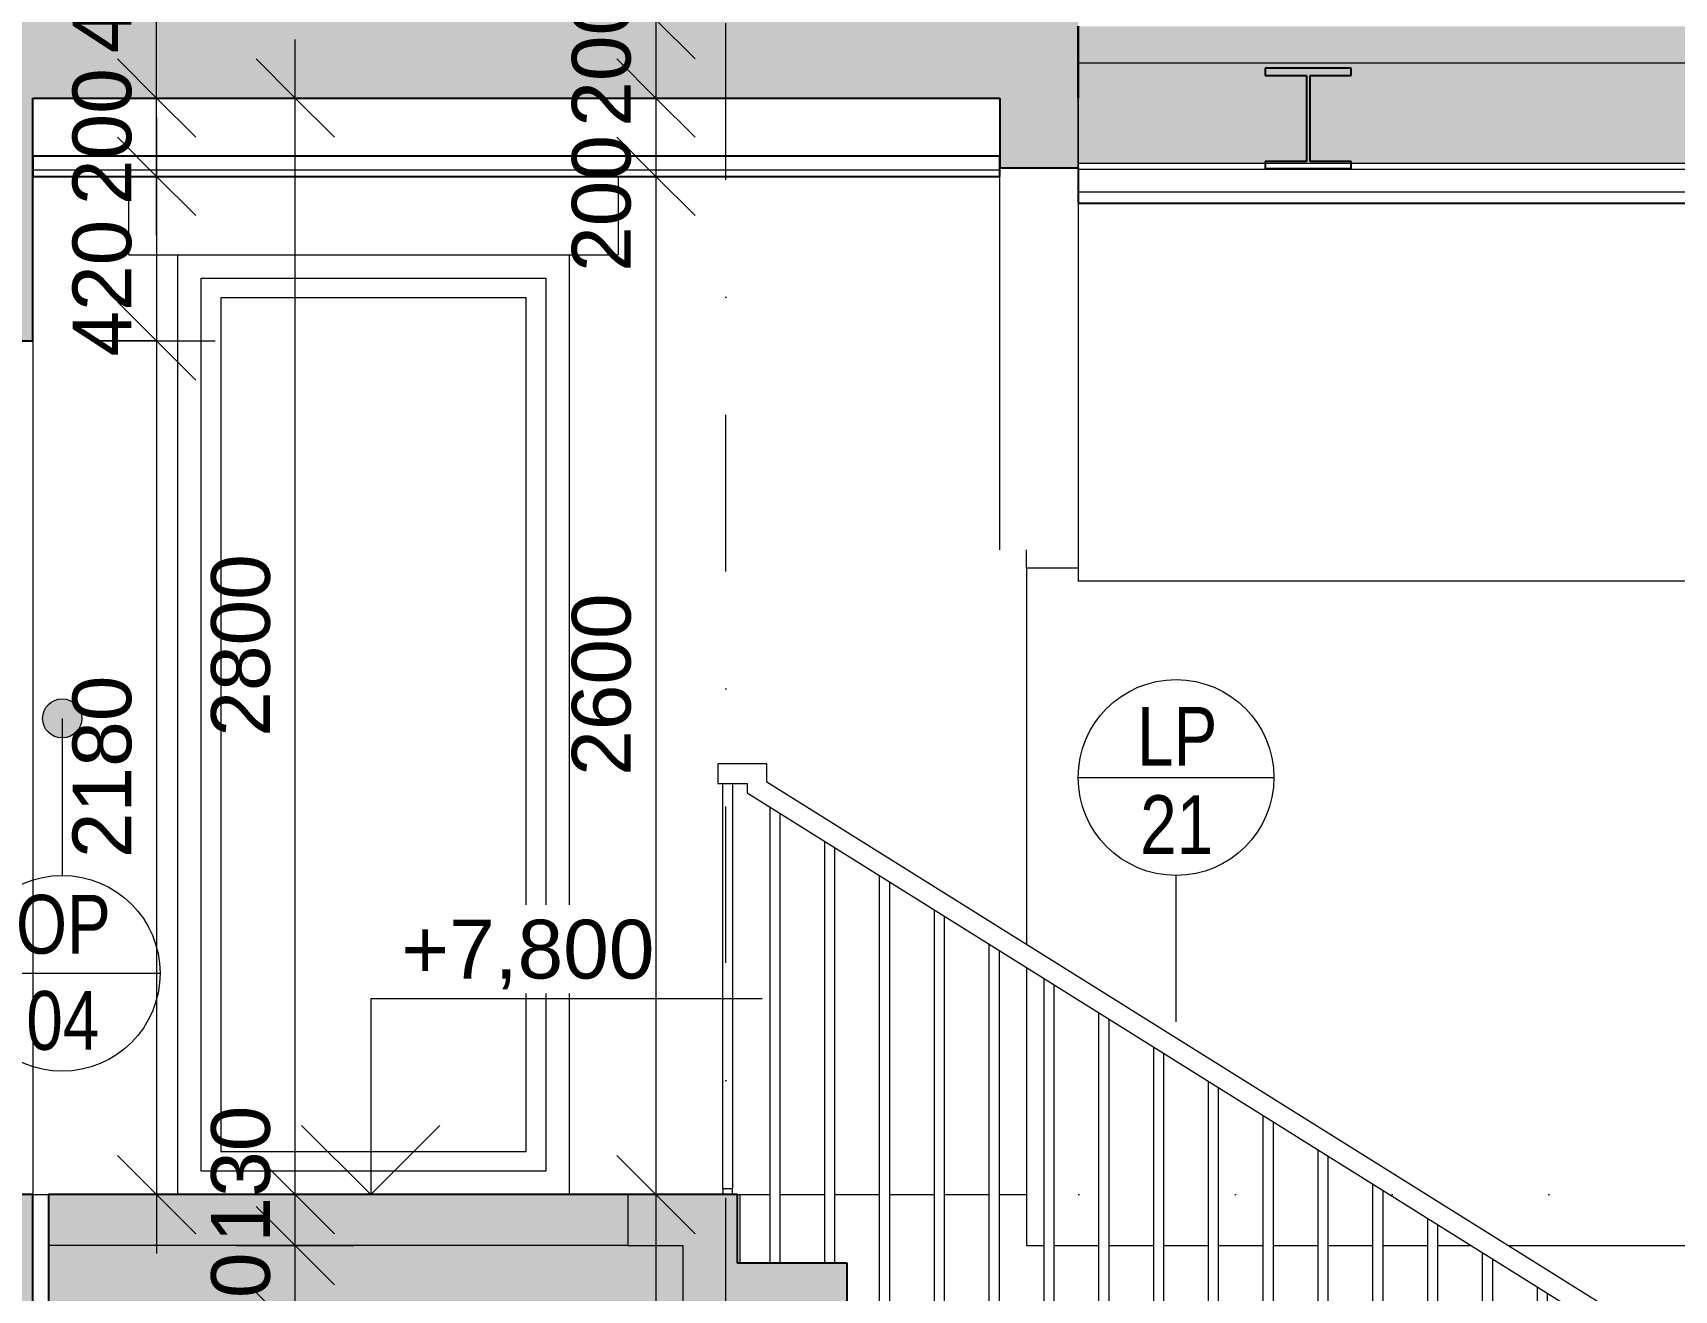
# Model space of a CAD drawing. Header units: millimetres. Extents: x 51291 to 245431, y -8645 to 72638.
# Drawn here: x 237540 to 241733, y 7556 to 10767 of the extents above; entities that cross this region are included whole.
import ezdxf

# ---------------------------------------------------------------- set-up
doc = ezdxf.new("R2010")
doc.units = ezdxf.units.MM
for name, pattern in [('HA_DashDot_10mm-S3mm', [1000, 400, -300, 0, -300]), ('HA_DashDot_4mm-S1mm', [400, 200, -100, 0, -100]), ('HA_Dot-S4mm', [400, 0, -400])]:
    doc.linetypes.add(name, pattern=pattern)
for name, color, linetype, lineweight in [('A-____-____-DIMS', 9, 'Continuous', 5), ('A-____-____-DIMS-100', 9, 'Continuous', 5), ('A-CLNG-____-MCUT', 9, 'Continuous', 25), ('A-DETL-____-OTLN', 9, 'Continuous', 25), ('A-DETL-____-THIN', 9, 'Continuous', 9), ('A-DETL-GENF-OTLN', 9, 'Continuous', 9), ('A-FLOR-____-MCUT', 9, 'Continuous', 25), ('A-FLOR-____-OTLN', 9, 'Continuous', 9), ('A-FLOR-____-OVHD', 9, 'HA_DashDot_4mm-S1mm', 25), ('A-FLOR-____-PATT', 9, 'Continuous', 25), ('A-FLOR-HRAL-IDEN', 9, 'Continuous', 9), ('A-FLOR-HRAL-OTLN', 9, 'Continuous', 9), ('A-FLOR-LEVL-OTLN', 9, 'Continuous', 9), ('A-GENM-____-IDEN', 9, 'Continuous', 9), ('A-GENM-____-OTLN', 9, 'Continuous', 9), ('A-GLAZ-____-OTLN', 9, 'Continuous', 5), ('A-ROOF-____-MCUT', 9, 'Continuous', 25), ('A-ROOF-____-OTLN', 9, 'Continuous', 9), ('A-ROOF-____-PATT', 9, 'Continuous', 25), ('A-WALL-____-MCUT', 9, 'Continuous', 25), ('A-WALL-____-OTLN', 9, 'Continuous', 9), ('A-WALL-____-PATT', 9, 'Continuous', 25), ('G-____-____-DIMS', 9, 'Continuous', 5), ('I-WALL-____-MCUT', 9, 'Continuous', 25), ('I-WALL-____-OTLN', 9, 'Continuous', 9), ('S-BEAM-____-MCUT', 9, 'Continuous', 25), ('S-GRID-____-OTLN', 9, 'Continuous', 5), ('S-STRS-____-MCUT', 9, 'Continuous', 25), ('S-STRS-____-OTLN', 9, 'Continuous', 9)]:
    doc.layers.add(name, color=color, linetype=linetype, lineweight=lineweight)
doc.styles.add('Arial_1', font='arial.ttf', dxfattribs={"height": 150})
doc.styles.add('Arial_3', font='arial.ttf', dxfattribs={"width": 0.8, "height": 150})
doc.dimstyles.new('Inner_Dimensions', dxfattribs={"dimscale": 304.8, "dimtxt": 153.03891, "dimasz": 0.656168, "dimexe": 0.492126, "dimexo": 0.0625, "dimgap": 0.065617, "dimtad": 1, "dimdec": 0, "dimzin": 0, "dimdsep": 46, "dimtxsty": 'Arial_1', "dimblk1": 'OBLIQUE', "dimblk2": 'OBLIQUE', "dimsah": 1, "dimcen": 0.09, "dimdle": 0.492126, "dimazin": 0, "dimtfac": 1, "dimtdec": 4, "dimtix": 1, "dimtmove": 0, "dimatfit": 3, "dimfxl": 0.492126, "dimfxlon": 1, "dimtvp": 1, "dimtolj": 1, "dimtzin": 0, "dimlwd": 9, "dimlwe": 9, "dimarcsym": 2})
doc.dimstyles.new('Inner_Dimensions_2', dxfattribs={"dimscale": 304.8, "dimtxt": 153.03891, "dimasz": 0.656168, "dimexe": 0.492126, "dimexo": 0.0625, "dimgap": 0.065617, "dimtad": 1, "dimdec": 0, "dimzin": 0, "dimdsep": 46, "dimtxsty": 'Arial_1', "dimblk1": 'OBLIQUE', "dimblk2": 'OBLIQUE', "dimsah": 1, "dimcen": 0.09, "dimdle": 0.492126, "dimazin": 0, "dimtfac": 1, "dimtdec": 4, "dimtix": 1, "dimtmove": 2, "dimatfit": 3, "dimfxl": 0.492126, "dimfxlon": 1, "dimtvp": 1, "dimtolj": 1, "dimtzin": 0, "dimlwd": 9, "dimlwe": 9, "dimarcsym": 2})
pattern_1 = [(0, (-4371.95, 1865.4), (117.188, 67.658), [78.125, -156.25]), (120, (-4371.95, 1865.4), (-117.18705, 67.65792), [78.125, -156.25]), (60, (-4371.95, 1865.4), (0.00045, 135.31679), [0, -156.25, 78.125, 0])]

# ---------------------------------------------------------------- blocks, each defined once
blk = doc.blocks.new('Railing - 25mm-V116-ŘEZ H-H OBJEKT D')
at = {"layer": 'A-FLOR-HRAL-OTLN', "color": 250}
for p, q in [((8240.3, 7815.9), (8240.3, 7800)), ((8265.3, 7800), (8265.3, 7815.9))]:
    blk.add_line(p, q, dxfattribs=at)
blk = doc.blocks.new('Railing - 25mm-1973099-ŘEZ H-H OBJEKT D')
at = {"layer": 'A-FLOR-HRAL-OTLN', "color": 250}
for p, q in [((8361.1, 4475), (8361.1, 5639.2)), ((8386.1, 5623.6), (8386.1, 4475))]:
    blk.add_line(p, q, dxfattribs=at)
blk = doc.blocks.new('Railing - 25mm-1973097-ŘEZ H-H OBJEKT D')
at = {"layer": 'A-FLOR-HRAL-OTLN', "color": 250}
for p, q in [((8501.1, 4475), (8501.1, 5551.7)), ((8526.1, 5536.1), (8526.1, 4475))]:
    blk.add_line(p, q, dxfattribs=at)
blk = doc.blocks.new('Railing - 25mm-1973095-ŘEZ H-H OBJEKT D')
at = {"layer": 'A-FLOR-HRAL-OTLN', "color": 250}
for p, q in [((10435.7, 4123.4), (10435.7, 4125)), ((10438.2, 4125), (10435.7, 4125)), ((10460.7, 3250), (10460.7, 4080.1)), ((10435.7, 3250), (10435.7, 4064.5)), ((10435.7, 2900), (10435.7, 2949.7)), ((10460.7, 2900), (10460.7, 2934))]:
    blk.add_line(p, q, dxfattribs=at)
blk = doc.blocks.new('Railing - 25mm-1973091-ŘEZ H-H OBJEKT D')
at = {"layer": 'A-FLOR-HRAL-OTLN', "color": 250}
for p, q in [((10320.7, 3250), (10320.7, 3992.6)), ((10295.7, 3250), (10295.7, 3977)), ((10295.7, 2900), (10295.7, 3037.2)), ((10320.7, 2900), (10320.7, 3021.5))]:
    blk.add_line(p, q, dxfattribs=at)
blk = doc.blocks.new('Railing - 25mm-1973093-ŘEZ H-H OBJEKT D')
at = {"layer": 'A-FLOR-HRAL-OTLN', "color": 250}
for p, q in [((10180.7, 3425), (10180.7, 3905.1)), ((10155.7, 3425), (10155.7, 3889.5)), ((10155.7, 2725), (10155.7, 3124.7)), ((10180.7, 2725), (10180.7, 3109))]:
    blk.add_line(p, q, dxfattribs=at)
blk = doc.blocks.new('Railing - 25mm-V101-ŘEZ H-H OBJEKT D')
at = {"layer": 'A-FLOR-HRAL-OTLN', "color": 250}
for p, q in [((10040.7, 3425), (10040.7, 3817.6)), ((10015.7, 3425), (10015.7, 3802)), ((10015.7, 2725), (10015.7, 3212.2)), ((10040.7, 2725), (10040.7, 3196.5))]:
    blk.add_line(p, q, dxfattribs=at)
blk = doc.blocks.new('Railing - 25mm-V102-ŘEZ H-H OBJEKT D')
at = {"layer": 'A-FLOR-HRAL-OTLN', "color": 250}
for p, q in [((9875.7, 3600), (9875.7, 3714.5)), ((9900.7, 3600), (9900.7, 3730.1)), ((9875.7, 2550), (9875.7, 3299.7)), ((9900.7, 2550), (9900.7, 3284))]:
    blk.add_line(p, q, dxfattribs=at)
blk = doc.blocks.new('Railing - 25mm-V103-ŘEZ H-H OBJEKT D')
at = {"layer": 'A-FLOR-HRAL-OTLN', "color": 250}
for p, q in [((9735.7, 3600), (9735.7, 3627)), ((9760.7, 3600), (9760.7, 3642.6)), ((9735.7, 2550), (9735.7, 3387.2)), ((9760.7, 2550), (9760.7, 3371.5))]:
    blk.add_line(p, q, dxfattribs=at)
blk = doc.blocks.new('Railing - 25mm-V104-ŘEZ H-H OBJEKT D')
at = {"layer": 'A-FLOR-HRAL-OTLN', "color": 250}
for p, q in [((9595.7, 2375), (9595.7, 3474.7)), ((9620.7, 2375), (9620.7, 3459))]:
    blk.add_line(p, q, dxfattribs=at)
blk = doc.blocks.new('Railing - 25mm-V105-ŘEZ H-H OBJEKT D')
at = {"layer": 'A-FLOR-HRAL-OTLN', "color": 250}
for p, q in [((9455.7, 2375), (9455.7, 3452)), ((9480.7, 2375), (9480.7, 3467.6))]:
    blk.add_line(p, q, dxfattribs=at)
blk = doc.blocks.new('Railing - 25mm-V106-ŘEZ H-H OBJEKT D')
at = {"layer": 'A-FLOR-HRAL-OTLN', "color": 250}
for p, q in [((9315.7, 2200), (9315.7, 3364.5)), ((9340.7, 2200), (9340.7, 3380.1))]:
    blk.add_line(p, q, dxfattribs=at)
blk = doc.blocks.new('Railing - 25mm-V117-ŘEZ H-H OBJEKT D')
at = {"layer": 'A-FLOR-HRAL-OTLN', "color": 250}
for p, q in [((9035.7, 5276.6), (9035.7, 6339.5)), ((9060.7, 5260.9), (9060.7, 6355.1)), ((9035.7, 5175), (9035.7, 5217.6)), ((9060.7, 5175), (9060.7, 5202))]:
    blk.add_line(p, q, dxfattribs=at)
blk = doc.blocks.new('Railing - 25mm-V118-ŘEZ H-H OBJEKT D')
at = {"layer": 'A-FLOR-HRAL-OTLN', "color": 250}
for p, q in [((8895.7, 5364.1), (8895.7, 6252)), ((8920.7, 5348.4), (8920.7, 6267.6)), ((8895.7, 5175), (8895.7, 5305.1)), ((8920.7, 5175), (8920.7, 5289.5))]:
    blk.add_line(p, q, dxfattribs=at)
blk = doc.blocks.new('Railing - 25mm-V119-ŘEZ H-H OBJEKT D')
at = {"layer": 'A-FLOR-HRAL-OTLN', "color": 250}
for p, q in [((8755.7, 5451.6), (8755.7, 6164.5)), ((8780.7, 5435.9), (8780.7, 6180.1)), ((8755.7, 5000), (8755.7, 5392.6)), ((8780.7, 5000), (8780.7, 5377))]:
    blk.add_line(p, q, dxfattribs=at)
blk = doc.blocks.new('Railing - 25mm-V120-ŘEZ H-H OBJEKT D')
at = {"layer": 'A-FLOR-HRAL-OTLN', "color": 250}
for p, q in [((8640.7, 5523.4), (8640.7, 6092.6)), ((8615.7, 5539.1), (8615.7, 6077)), ((8615.7, 5000), (8615.7, 5480.1)), ((8640.7, 5000), (8640.7, 5464.5))]:
    blk.add_line(p, q, dxfattribs=at)
blk = doc.blocks.new('Railing - 25mm-V121-ŘEZ H-H OBJEKT D')
at = {"layer": 'A-FLOR-HRAL-OTLN', "color": 250}
for p, q in [((8500.7, 5610.9), (8500.7, 6005.1)), ((8475.7, 5626.6), (8475.7, 5989.5)), ((8475.7, 4825), (8475.7, 5567.6)), ((8500.7, 4825), (8500.7, 5552))]:
    blk.add_line(p, q, dxfattribs=at)
blk = doc.blocks.new('Railing - 25mm-V122-ŘEZ H-H OBJEKT D')
at = {"layer": 'A-FLOR-HRAL-OTLN', "color": 250}
for p, q in [((8360.7, 5698.4), (8360.7, 5917.6)), ((8335.7, 5714.1), (8335.7, 5902)), ((8335.7, 4825), (8335.7, 5655.1)), ((8360.7, 4825), (8360.7, 5639.5))]:
    blk.add_line(p, q, dxfattribs=at)
blk = doc.blocks.new('Railing - 25mm-1973219-ŘEZ H-H OBJEKT D')
at = {"layer": 'A-FLOR-HRAL-OTLN', "color": 250}
for p, q in [((8240.3, 7815.9), (8240.3, 8850)), ((8265.3, 8850), (8265.3, 7815.9)), ((8240.3, 7815.9), (8265.3, 7815.9))]:
    blk.add_line(p, q, dxfattribs=at)
blk = doc.blocks.new('Railing - 25mm-1395469-ŘEZ H-H OBJEKT D')
at = {"layer": 'A-FLOR-HRAL-OTLN', "color": 250}
for p, q in [((10531.1, 3075), (10531.1, 4125)), ((10556.1, 3075), (10556.1, 4125))]:
    blk.add_line(p, q, dxfattribs=at)
blk = doc.blocks.new('Railing - 25mm-V123-ŘEZ H-H OBJEKT D')
at = {"layer": 'A-FLOR-HRAL-OTLN', "color": 250}
for p, q in [((8303.2, 5734.4), (8303.2, 5881.7)), ((8278.2, 5750), (8278.2, 5866))]:
    blk.add_line(p, q, dxfattribs=at)
blk = doc.blocks.new('Railing - Railing-1395504-ŘEZ H-H OBJEKT D')
for name, p in [('Railing - 25mm-1973219-ŘEZ H-H OBJEKT D', (0, 0)), ('Railing - 25mm-1973099-ŘEZ H-H OBJEKT D', (0, 3150)), ('Railing - 25mm-1973097-ŘEZ H-H OBJEKT D', (0, 3150)), ('Railing - 25mm-1973099-ŘEZ H-H OBJEKT D', (280, 2975)), ('Railing - 25mm-1973097-ŘEZ H-H OBJEKT D', (280, 2975)), ('Railing - 25mm-1973099-ŘEZ H-H OBJEKT D', (560, 2800)), ('Railing - 25mm-1973097-ŘEZ H-H OBJEKT D', (560, 2800)), ('Railing - 25mm-1973099-ŘEZ H-H OBJEKT D', (840, 2625)), ('Railing - 25mm-1973097-ŘEZ H-H OBJEKT D', (840, 2625)), ('Railing - 25mm-1973099-ŘEZ H-H OBJEKT D', (1120, 2450)), ('Railing - 25mm-1973097-ŘEZ H-H OBJEKT D', (1120, 2450)), ('Railing - 25mm-1973099-ŘEZ H-H OBJEKT D', (1400, 2275)), ('Railing - 25mm-V116-ŘEZ H-H OBJEKT D', (0, 0)), ('Railing - 25mm-1973097-ŘEZ H-H OBJEKT D', (1400, 2275)), ('Railing - 25mm-1973099-ŘEZ H-H OBJEKT D', (1680, 2100)), ('Railing - 25mm-1973097-ŘEZ H-H OBJEKT D', (1680, 2100)), ('Railing - 25mm-1973099-ŘEZ H-H OBJEKT D', (1960, 1925)), ('Railing - 25mm-1973097-ŘEZ H-H OBJEKT D', (1960, 1925)), ('Railing - 25mm-1973095-ŘEZ H-H OBJEKT D', (0, 3150)), ('Railing - 25mm-1395469-ŘEZ H-H OBJEKT D', (0, 3150)), ('Railing - 25mm-1973091-ŘEZ H-H OBJEKT D', (0, 3150)), ('Railing - 25mm-1973093-ŘEZ H-H OBJEKT D', (0, 3150)), ('Railing - 25mm-V101-ŘEZ H-H OBJEKT D', (0, 3150)), ('Railing - 25mm-V102-ŘEZ H-H OBJEKT D', (0, 3150)), ('Railing - 25mm-V103-ŘEZ H-H OBJEKT D', (0, 3150)), ('Railing - 25mm-V104-ŘEZ H-H OBJEKT D', (0, 3150)), ('Railing - 25mm-V105-ŘEZ H-H OBJEKT D', (0, 3150)), ('Railing - 25mm-V106-ŘEZ H-H OBJEKT D', (0, 3150)), ('Railing - 25mm-V105-ŘEZ H-H OBJEKT D', (-280, 2975)), ('Railing - 25mm-V117-ŘEZ H-H OBJEKT D', (0, 0)), ('Railing - 25mm-V118-ŘEZ H-H OBJEKT D', (0, 0)), ('Railing - 25mm-V119-ŘEZ H-H OBJEKT D', (0, 0)), ('Railing - 25mm-V120-ŘEZ H-H OBJEKT D', (0, 0)), ('Railing - 25mm-V121-ŘEZ H-H OBJEKT D', (0, 0)), ('Railing - 25mm-V122-ŘEZ H-H OBJEKT D', (0, 0)), ('Railing - 25mm-V123-ŘEZ H-H OBJEKT D', (0, 0))]:
    blk.add_blockref(name, p)
blk = doc.blocks.new('Top Rail Type - Top Rail_Internal_-1395520-ŘEZ H-H OBJEKT D')
at = {"layer": 'A-FLOR-HRAL-OTLN', "color": 250}
for p, q in [((8352.8, 8900), (8227.8, 8900)), ((8227.8, 8900), (8227.8, 8850)), ((8352.8, 8853.4), (8352.8, 8900)), ((8227.8, 8850), (8302.8, 8850)), ((8302.8, 8850), (8302.8, 8825.7)), ((10568.6, 7468.5), (8352.8, 8853.4)), ((8302.8, 8825.7), (10518.6, 7440.8)), ((10518.6, 7440.8), (10568.6, 7468.5)), ((10568.6, 7468.5), (10518.6, 7440.8)), ((10568.6, 7468.5), (10568.6, 7275)), ((10518.6, 7440.8), (10518.6, 7275)), ((10443.6, 7325), (10443.6, 7278.4)), ((10461.1, 7325), (10443.6, 7325)), ((10518.6, 7325), (10486.1, 7325)), ((10443.6, 7278.4), (10346.1, 7217.4)), ((10493.6, 7275), (10493.6, 7250.7)), ((10518.6, 7275), (10493.6, 7275)), ((10518.6, 7275), (10568.6, 7275)), ((10568.6, 7275), (10518.6, 7275)), ((10461.1, 7230.3), (10346.1, 7158.5)), ((10493.6, 7250.7), (10486.1, 7246)), ((10321.1, 7201.8), (10206.1, 7129.9)), ((10321.1, 7142.8), (10206.1, 7071)), ((10181.1, 7114.3), (10066.1, 7042.4)), ((10181.1, 7055.3), (10066.1, 6983.5)), ((10041.1, 7026.8), (9926.1, 6954.9)), ((10041.1, 6967.8), (9926.1, 6896)), ((9901.1, 6939.3), (9786.1, 6867.4)), ((9901.1, 6880.3), (9786.1, 6808.5)), ((9761.1, 6851.8), (9678.2, 6800)), ((9761.1, 6792.8), (9692.5, 6750)), ((9496.7, 6686.6), (8278.2, 5925)), ((9543.8, 6657.1), (8278.2, 5866)), ((8278.2, 5866), (8278.2, 5925))]:
    blk.add_line(p, q, dxfattribs=at)
blk = doc.blocks.new('HA_WD_SinglePanel - 1000x2400-V100-ŘEZ H-H OBJEKT D')
at = {"layer": 'A-GLAZ-____-OTLN', "color": 50}
for p, q in [((6908.2, 6990), (7788.2, 6990)), ((6908.2, 4710), (6908.2, 6990)), ((7788.2, 6990), (7788.2, 4710)), ((6958.2, 6940), (6958.2, 4760)), ((7738.2, 6940), (6958.2, 6940)), ((7738.2, 4760), (7738.2, 6940)), ((6958.2, 4760), (7738.2, 4760)), ((7788.2, 4710), (6908.2, 4710))]:
    blk.add_line(p, q, dxfattribs=at)
blk = doc.blocks.new('TB_Porotherm KP7_1250mm - TB_Porotherm KP7_1250mm-1834965-ŘEZ H-H OBJEKT D')
at = {"layer": 'A-GENM-____-OTLN', "color": 250}
for p, q in [((6723.2, 3900), (6723.2, 4100)), ((7973.2, 4100), (7973.2, 3900)), ((6723.2, 3900), (7973.2, 3900))]:
    blk.add_line(p, q, dxfattribs=at)
blk = doc.blocks.new('185-01_OBJEKT D_Central_rvt-4-ŘEZ H-H OBJEKT D')
at = {"layer": 'A-FLOR-____-PATT', "lineweight": 9}
blk.add_hatch(color=254, dxfattribs=at).paths.add_polyline_path([(8065, 10600), (9148.5, 10600), (9148.5, 10800), (6298.2, 10800), (6298.2, 10600), (7858.9, 10600)])
at = {"layer": 'A-FLOR-____-PATT', "lineweight": 5}
h = blk.add_hatch(color=7, dxfattribs=at)
h.paths.add_polyline_path([(3021.7, 7670), (3898.3, 7670), (3898.2, 7800), (3021.7, 7800), (3021.7, 7681.9)])
h.paths.add_polyline_path([(12216.9, 7670), (12218.2, 7670), (12218.2, 7800), (12211, 7799.7), (12211, 7670)])
h.paths.add_polyline_path([(7858.9, 7670), (7998, 7670), (7998, 7800), (6518.2, 7800), (6518.2, 7670), (7848.2, 7670)])
h.paths.add_polyline_path([(12696.2, 7670), (12696.2, 7800), (12468.2, 7800), (12468.2, 7670)])
at = {"layer": 'A-FLOR-____-PATT', "lineweight": 9}
h = blk.add_hatch(color=254, dxfattribs=at)
h.paths.add_polyline_path([(12218.2, 7450), (12696.2, 7450), (12696.2, 7670), (12211, 7670), (12211, 7450), (12218.2, 7450)])
h.paths.add_polyline_path([(6518.2, 7450), (6518.2, 7450), (8138, 7450), (8138, 7670), (6518.2, 7670), (6518.2, 7632.6)])
h.paths.add_polyline_path([(4148.2, 7450), (4148.3, 7450), (4148.3, 7670), (3021.7, 7670), (3021.7, 7450), (4023.2, 7450)])
at = {"layer": 'A-ROOF-____-PATT', "lineweight": 5}
h = blk.add_hatch(dxfattribs=at)
h.set_pattern_fill('FP_51', color=50, style=0, pattern_type=2)
h.set_pattern_definition(pattern_1)
h.paths.add_polyline_path([(12696.2, 10690.2), (12696.2, 10783.5), (9148.5, 10783.5), (9148.5, 10690.2), (10277.6, 10690.2)])
h.paths.add_polyline_path([(3898.3, 10690.2), (3898.3, 10783.6), (3021.7, 10783.6), (3021.7, 10690.2), (3713.3, 10690.2)])
h = blk.add_hatch(dxfattribs=at)
h.set_pattern_fill('FP_51', color=50, style=0, pattern_type=2)
h.set_pattern_definition(pattern_1)
h.paths.add_polyline_path([(12468.2, 10433.5), (12696.2, 10433.5), (12696.2, 10690.2), (9148.5, 10690.2), (9148.5, 10433.6), (12218.2, 10433.5)])
h.paths.add_polyline_path([(3898.3, 10433.6), (3898.3, 10690.2), (3021.7, 10690.2), (3021.7, 10433.6), (3713.3, 10433.6)])
at = {"layer": 'A-WALL-____-PATT', "lineweight": 9}
h = blk.add_hatch(color=254, dxfattribs=at)
h.paths.add_polyline_path([(6478.2, 7670), (6478.2, 7800), (6298.2, 7800), (6298.2, 7670)])
h.paths.add_polyline_path([(6440.1, 9980), (6478.2, 9980), (6478.2, 10600), (6298.2, 10600), (6298.2, 9980), (6346.9, 9980)])
blk.add_hatch(color=254, dxfattribs=at).paths.add_polyline_path([(9148.5, 10421.9), (9148.5, 10600), (8948.5, 10600), (8948.5, 10421.9), (9068.2, 10421.9)])
h = blk.add_hatch(color=254, dxfattribs=at)
h.paths.add_polyline_path([(6298.2, 4520), (6298.2, 4520), (6298.2, 4650)])
h.paths.add_polyline_path([(6478.2, 4520), (6478.2, 4650), (6298.2, 4650), (6298.2, 4520)])
h.paths.add_polyline_path([(6298.2, 6830), (6478.2, 6830), (6478.2, 7670), (6298.2, 7670), (6298.2, 6830)])
at = {"layer": 'S-STRS-____-OTLN', "lineweight": 5}
blk.add_hatch(color=256, dxfattribs=at).paths.add_polyline_path([(10518.2, 6048.1), (10518.2, 6400), (10238.2, 6400), (10238.2, 6575), (9958.2, 6575), (9958.2, 6750), (9678.2, 6750), (9678.2, 6925), (9398.2, 6925), (9398.2, 7100), (9118.2, 7100), (9118.2, 7275), (8838.2, 7275), (8838.2, 7450), (8558.2, 7450), (8558.2, 7625), (8278.2, 7625), (8278.2, 7448.1), (10373.1, 6138.8)])
at = {"layer": 'A-CLNG-____-MCUT', "color": 10}
for p, q in [((8948.5, 10452), (6478.2, 10452)), ((6478.2, 10452), (6478.2, 10400)), ((8948.5, 10400), (8948.5, 10452)), ((6478.2, 10400), (8948.5, 10400))]:
    blk.add_line(p, q, dxfattribs=at)
at = {"layer": 'A-CLNG-____-MCUT', "color": 250, "lineweight": 9}
blk.add_line((8948.5, 10416), (6478.2, 10416), dxfattribs=at)
at = {"layer": 'A-FLOR-____-MCUT', "color": 10}
for p, q in [((9148.5, 10600), (9148.5, 10783.5)), ((6478.2, 10600), (8948.5, 10600)), ((7998, 7800), (6518.2, 7800)), ((6518.2, 7800), (6518.2, 7450))]:
    blk.add_line(p, q, dxfattribs=at)
at = {"layer": 'A-FLOR-____-MCUT', "color": 250, "lineweight": 9}
blk.add_line((7998, 7670), (6518.2, 7670), dxfattribs=at)
at = {"layer": 'A-FLOR-____-OTLN', "color": 250}
for p, q in [((6478.2, 7800), (6518.2, 7800)), ((8278.2, 7800), (8283.8, 7800)), ((8283.8, 7800), (8283.8, 7625)), ((8283.8, 7800), (8361.1, 7800)), ((8386.1, 7800), (8501.1, 7800)), ((8526.1, 7800), (8641.1, 7800)), ((8666.1, 7800), (8781.1, 7800)), ((8806.1, 7800), (8921.1, 7800)), ((8946.1, 7800), (9016.6, 7800))]:
    blk.add_line(p, q, dxfattribs=at)
at = {"layer": 'A-FLOR-____-OVHD', "color": 10}
for p, q in [((8766.6, 7800), (8766.6, 7800)), ((9016.6, 7800), (9016.6, 7800))]:
    blk.add_line(p, q, dxfattribs=at)
at = {"layer": 'A-ROOF-____-MCUT', "color": 10}
for p, q in [((9148.5, 10783.5), (9148.5, 10600)), ((9148.5, 10421.9), (9148.5, 10331.5)), ((9148.5, 10331.5), (12218.2, 10331.5))]:
    blk.add_line(p, q, dxfattribs=at)
at = {"layer": 'A-ROOF-____-MCUT', "color": 250, "lineweight": 9}
for p, q in [((9148.5, 10690.2), (12696.2, 10690.2)), ((9148.5, 10600), (9148.5, 10433.6)), ((9148.5, 10433.6), (12218.2, 10433.5)), ((9148.5, 10433.6), (9148.5, 10421.9)), ((9148.5, 10419), (12218.2, 10419)), ((9148.5, 10360.6), (12218.2, 10360.6))]:
    blk.add_line(p, q, dxfattribs=at)
at = {"layer": 'A-ROOF-____-OTLN', "color": 250}
blk.add_line((9148.5, 10331.5), (9148.5, 9366.4), dxfattribs=at)
at = {"layer": 'A-WALL-____-MCUT', "color": 250, "lineweight": 9}
for p, q in [((9148.5, 10433.6), (9148.5, 10600)), ((9148.5, 10421.9), (9148.5, 10433.6))]:
    blk.add_line(p, q, dxfattribs=at)
at = {"layer": 'A-WALL-____-OTLN', "color": 250}
for p, q in [((6848.2, 7800), (6848.2, 10200)), ((6848.2, 10200), (7848.2, 10200)), ((7848.2, 10200), (7848.2, 7800)), ((9016.6, 9400), (9016.6, 9446.3)), ((9016.6, 9400), (9016.6, 8438.5)), ((9148.5, 9400), (9016.6, 9400)), ((12216.9, 9366.4), (9148.5, 9366.4)), ((9016.6, 8379.5), (9016.6, 7670)), ((6478.2, 7800), (6518.2, 7800)), ((9016.6, 7670), (9061.1, 7670)), ((9086.1, 7670), (9201.1, 7670)), ((9226.1, 7670), (9341.1, 7670)), ((9366.1, 7670), (9481.1, 7670)), ((9506.1, 7670), (9621.1, 7670)), ((9646.1, 7670), (9761.1, 7670)), ((9786.1, 7670), (9901.1, 7670)), ((9926.1, 7670), (10041.1, 7670)), ((10066.1, 7670), (10151.8, 7670)), ((10246.2, 7670), (12211, 7670))]:
    blk.add_line(p, q, dxfattribs=at)
at = {"layer": 'I-WALL-____-MCUT', "color": 10}
for p, q in [((6478.2, 9980), (6478.2, 10600)), ((8948.5, 10600), (8948.5, 10421.9)), ((8948.5, 10421.9), (9148.5, 10421.9)), ((6298.2, 9980), (6478.2, 9980)), ((6478.2, 7800), (6298.2, 7800)), ((6478.2, 7670), (6478.2, 7800)), ((6478.2, 6830), (6478.2, 7670))]:
    blk.add_line(p, q, dxfattribs=at)
at = {"layer": 'I-WALL-____-OTLN', "color": 250}
for p, q in [((8948.5, 9446.3), (8948.5, 10400)), ((6478.2, 9980), (6478.2, 7800))]:
    blk.add_line(p, q, dxfattribs=at)
at = {"layer": 'S-STRS-____-MCUT', "color": 10}
for p, q in [((8558.2, 7625), (8278.2, 7625)), ((8558.2, 7450), (8558.2, 7625))]:
    blk.add_line(p, q, dxfattribs=at)
at = {"layer": 'A-FLOR-HRAL-OTLN', "color": 250, "lineweight": 9}
for name in ['Top Rail Type - Top Rail_Internal_-1395520-ŘEZ H-H OBJEKT D', 'Railing - Railing-1395504-ŘEZ H-H OBJEKT D']:
    blk.add_blockref(name, (0, 0), dxfattribs=at)
at = {"layer": 'A-GENM-____-OTLN', "color": 250, "lineweight": 9}
blk.add_blockref('TB_Porotherm KP7_1250mm - TB_Porotherm KP7_1250mm-1834965-ŘEZ H-H OBJEKT D', (0, 6300), dxfattribs=at)
at = {"layer": 'A-GLAZ-____-OTLN', "color": 250, "lineweight": 9}
blk.add_blockref('HA_WD_SinglePanel - 1000x2400-V100-ŘEZ H-H OBJEKT D', (0, 3150), dxfattribs=at)
blk = doc.blocks.new('BD Libuτ_IFC_210924_ifc-4-ŘEZ H-H OBJEKT D')
at = {"layer": 'S-BEAM-____-MCUT', "color": 10}
for p, q in [((9845.7, 10676.6), (9625.7, 10676.5)), ((9625.7, 10676.5), (9625.7, 10657.9)), ((9625.7, 10657.9), (9731, 10657.9)), ((9731, 10657.9), (9731, 10438.6)), ((9740.5, 10438.6), (9740.5, 10657.9)), ((9740.5, 10657.9), (9845.7, 10657.9)), ((9845.7, 10657.9), (9845.7, 10676.6)), ((9731, 10438.6), (9625.7, 10438.6)), ((9625.7, 10438.6), (9625.7, 10419.9)), ((9625.7, 10419.9), (9845.7, 10419.9)), ((9845.7, 10438.6), (9740.5, 10438.6)), ((9845.7, 10419.9), (9845.7, 10438.6))]:
    blk.add_line(p, q, dxfattribs=at)
blk = doc.blocks.new('DIMBLOCK128-ŘEZ H-H OBJEKT D')
at = {"layer": 'A-____-____-DIMS-100', "lineweight": 9}
for p, q in [((238210.6, 7670), (238110.6, 7770)), ((238060.6, 7670), (238360.6, 7670)), ((238210.6, 7670), (238060.6, 7670)), ((238210.6, 7450), (238210.6, 7670)), ((238210.6, 7670), (238310.6, 7570)), ((238210.6, 7450), (238110.6, 7550)), ((238060.6, 7450), (238360.6, 7450)), ((238210.6, 7450), (238060.6, 7450)), ((238210.6, 7450), (238310.6, 7350))]:
    blk.add_line(p, q, dxfattribs=at)
at = {"layer": 'A-____-____-DIMS-100', "color": 0, "lineweight": 9, "insert": (237995.8, 7302.7), "char_height": 150, "width": 415.324, "attachment_point": 1, "rotation": 90, "line_spacing_factor": 0.941778, "style": 'Arial_1'}
blk.add_mtext('220', dxfattribs=at)
blk = doc.blocks.new('_Oblique')
at = {"color": 0, "linetype": 'ByBlock', "lineweight": -2}
blk.add_line((-0.5, -0.5), (0.5, 0.5), dxfattribs=at)
blk = doc.blocks.new('DIMBLOCK129-ŘEZ H-H OBJEKT D')
at = {"layer": 'A-____-____-DIMS-100', "lineweight": 9}
for p, q in [((238210.6, 7800), (238110.6, 7900)), ((238060.6, 7800), (238360.6, 7800)), ((238210.6, 7800), (238060.6, 7800)), ((238210.6, 7670), (238210.6, 7800)), ((238210.6, 7800), (238310.6, 7700)), ((238210.6, 7670), (238110.6, 7770)), ((238060.6, 7670), (238360.6, 7670)), ((238210.6, 7670), (238060.6, 7670)), ((238210.6, 7670), (238310.6, 7570))]:
    blk.add_line(p, q, dxfattribs=at)
at = {"layer": 'A-____-____-DIMS-100', "color": 0, "lineweight": 9, "insert": (237995.8, 7677.5), "char_height": 150, "width": 415.324, "attachment_point": 1, "rotation": 90, "line_spacing_factor": 0.941778, "style": 'Arial_1'}
blk.add_mtext('130', dxfattribs=at)
blk = doc.blocks.new('DIMBLOCK130-ŘEZ H-H OBJEKT D')
at = {"layer": 'A-____-____-DIMS-100', "lineweight": 9}
for p, q in [((238210.6, 7800), (238210.6, 10750)), ((238210.6, 10600), (238110.6, 10700)), ((238060.6, 10600), (238360.6, 10600)), ((238210.6, 10600), (238060.6, 10600)), ((238210.6, 10600), (238310.6, 10500)), ((238210.6, 7800), (238110.6, 7900)), ((238060.6, 7800), (238360.6, 7800)), ((238210.6, 7800), (238060.6, 7800)), ((238210.6, 7800), (238310.6, 7700))]:
    blk.add_line(p, q, dxfattribs=at)
at = {"layer": 'A-____-____-DIMS-100', "color": 0, "lineweight": 9, "insert": (237995.8, 8969.3), "char_height": 150, "width": 553.765, "attachment_point": 1, "rotation": 90, "line_spacing_factor": 0.941778, "style": 'Arial_1'}
blk.add_mtext('2800', dxfattribs=at)
blk = doc.blocks.new('Spot Elevations - Default-792506-ŘEZ H-H OBJEKT D')
at = {"layer": 'G-____-____-DIMS', "lineweight": 9}
for p, q in [((11965.5, 3575), (10965.5, 3575)), ((10965.5, 3575), (10965.5, 3075)), ((10788.7, 3251.8), (10965.5, 3075)), ((10965.5, 3075), (11142.2, 3251.8))]:
    blk.add_line(p, q, dxfattribs=at)
blk = doc.blocks.new('DIMBLOCK147-ŘEZ H-H OBJEKT D')
at = {"layer": 'A-____-____-DIMS-100', "lineweight": 9}
for p, q in [((237856.5, 10600), (237756.5, 10700)), ((237706.5, 10600), (238006.5, 10600)), ((237856.5, 10600), (237706.5, 10600)), ((237856.5, 10250), (237856.5, 10600)), ((237856.5, 10600), (237956.5, 10500)), ((237856.5, 10400), (237756.5, 10500)), ((237706.5, 10400), (238006.5, 10400)), ((237856.5, 10400), (237706.5, 10400)), ((237856.5, 10400), (237956.5, 10300))]:
    blk.add_line(p, q, dxfattribs=at)
at = {"layer": 'A-____-____-DIMS-100', "color": 0, "lineweight": 9, "insert": (237641.8, 10326.9), "char_height": 150, "width": 415.324, "attachment_point": 1, "rotation": 90, "line_spacing_factor": 0.941778, "style": 'Arial_1'}
blk.add_mtext('200', dxfattribs=at)
blk = doc.blocks.new('DIMBLOCK148-ŘEZ H-H OBJEKT D')
at = {"layer": 'A-____-____-DIMS-100', "lineweight": 9}
for p, q in [((237856.5, 11000), (237756.5, 11100)), ((237706.5, 11000), (238006.5, 11000)), ((237856.5, 11000), (237706.5, 11000)), ((237856.5, 10600), (237856.5, 11000)), ((237856.5, 11000), (237956.5, 10900)), ((237856.5, 10600), (237756.5, 10700)), ((237706.5, 10600), (238006.5, 10600)), ((237856.5, 10600), (237706.5, 10600)), ((237856.5, 10600), (237956.5, 10500))]:
    blk.add_line(p, q, dxfattribs=at)
at = {"layer": 'A-____-____-DIMS-100', "color": 0, "lineweight": 9, "insert": (237641.8, 10714.5), "char_height": 150, "width": 415.324, "attachment_point": 1, "rotation": 90, "line_spacing_factor": 0.941778, "style": 'Arial_1'}
blk.add_mtext('400', dxfattribs=at)
blk = doc.blocks.new('DIMBLOCK150-ŘEZ H-H OBJEKT D')
at = {"layer": 'A-____-____-DIMS-100', "lineweight": 9}
for p, q in [((239131.9, 10950), (239131.9, 10600)), ((239131.9, 10800), (239031.9, 10900)), ((239281.9, 10800), (238981.9, 10800)), ((239131.9, 10800), (239231.9, 10700)), ((239131.9, 10800), (239281.9, 10800)), ((239131.9, 10600), (239031.9, 10700)), ((239281.9, 10600), (238981.9, 10600)), ((239131.9, 10600), (239231.9, 10500)), ((239131.9, 10600), (239281.9, 10600))]:
    blk.add_line(p, q, dxfattribs=at)
at = {"layer": 'A-____-____-DIMS-100', "color": 0, "lineweight": 9, "insert": (238917.2, 10526.9), "char_height": 150, "width": 415.324, "attachment_point": 1, "rotation": 90, "line_spacing_factor": 0.941778, "style": 'Arial_1'}
blk.add_mtext('200', dxfattribs=at)
blk = doc.blocks.new('DIMBLOCK151-ŘEZ H-H OBJEKT D')
at = {"layer": 'A-____-____-DIMS-100', "lineweight": 9}
for p, q in [((239131.9, 10600), (239031.9, 10700)), ((239281.9, 10600), (238981.9, 10600)), ((239131.9, 10600), (239131.9, 10400)), ((239131.9, 10600), (239231.9, 10500)), ((239131.9, 10600), (239281.9, 10600)), ((239131.9, 10400), (239031.9, 10500)), ((239281.9, 10400), (238981.9, 10400)), ((239131.9, 10400), (239231.9, 10300)), ((239131.9, 10400), (239281.9, 10400))]:
    blk.add_line(p, q, dxfattribs=at)
at = {"layer": 'A-____-____-DIMS-100', "color": 0, "lineweight": 9, "insert": (238917.2, 10156.2), "char_height": 150, "width": 415.324, "attachment_point": 1, "rotation": 90, "line_spacing_factor": 0.941778, "style": 'Arial_1'}
blk.add_mtext('200', dxfattribs=at)
blk = doc.blocks.new('DIMBLOCK152-ŘEZ H-H OBJEKT D')
at = {"layer": 'A-____-____-DIMS-100', "lineweight": 9}
for p, q in [((239131.9, 10400), (239031.9, 10500)), ((239281.9, 10400), (238981.9, 10400)), ((239131.9, 10400), (239131.9, 7800)), ((239131.9, 10400), (239231.9, 10300)), ((239131.9, 10400), (239281.9, 10400)), ((239131.9, 7800), (239031.9, 7900)), ((239281.9, 7800), (238981.9, 7800)), ((239131.9, 7800), (239231.9, 7700)), ((239131.9, 7800), (239281.9, 7800))]:
    blk.add_line(p, q, dxfattribs=at)
at = {"layer": 'A-____-____-DIMS-100', "color": 0, "lineweight": 9, "insert": (238917.2, 8869.3), "char_height": 150, "width": 553.765, "attachment_point": 1, "rotation": 90, "line_spacing_factor": 0.941778, "style": 'Arial_1'}
blk.add_mtext('2600', dxfattribs=at)
blk = doc.blocks.new('DIMBLOCK153-ŘEZ H-H OBJEKT D')
at = {"layer": 'A-____-____-DIMS-100', "lineweight": 9}
for p, q in [((239131.9, 7800), (239031.9, 7900)), ((239281.9, 7800), (238981.9, 7800)), ((239131.9, 7800), (239131.9, 4650)), ((239131.9, 7800), (239231.9, 7700)), ((239131.9, 7800), (239281.9, 7800)), ((239131.9, 4650), (239031.9, 4750)), ((239281.9, 4650), (238981.9, 4650)), ((239131.9, 4650), (239231.9, 4550)), ((239131.9, 4650), (239281.9, 4650))]:
    blk.add_line(p, q, dxfattribs=at)
at = {"layer": 'A-____-____-DIMS-100', "color": 0, "lineweight": 9, "insert": (238917.2, 5994.3), "char_height": 150, "width": 553.765, "attachment_point": 1, "rotation": 90, "line_spacing_factor": 0.941778, "style": 'Arial_1'}
blk.add_mtext('3150', dxfattribs=at)
blk = doc.blocks.new('DIMBLOCK163-ŘEZ H-H OBJEKT D')
at = {"layer": 'A-____-____-DIMS-100', "lineweight": 9}
for p, q in [((237856.5, 10550), (237856.5, 9980)), ((237856.5, 10400), (237756.5, 10500)), ((238006.5, 10400), (237706.5, 10400)), ((237856.5, 10400), (237956.5, 10300)), ((237856.5, 10400), (238006.5, 10400)), ((237856.5, 9980), (237756.5, 10080)), ((237706.5, 9980), (238006.5, 9980)), ((237856.5, 9980), (237706.5, 9980)), ((237856.5, 9980), (237956.5, 9880))]:
    blk.add_line(p, q, dxfattribs=at)
at = {"layer": 'A-____-____-DIMS-100', "color": 0, "lineweight": 9, "insert": (237641.8, 9939.9), "char_height": 150, "width": 415.324, "attachment_point": 1, "rotation": 90, "line_spacing_factor": 0.941778, "style": 'Arial_1'}
blk.add_mtext('420', dxfattribs=at)
blk = doc.blocks.new('DIMBLOCK164-ŘEZ H-H OBJEKT D')
at = {"layer": 'A-____-____-DIMS-100', "lineweight": 9}
for p, q in [((237856.5, 9980), (237756.5, 10080)), ((237706.5, 9980), (238006.5, 9980)), ((237856.5, 9980), (237706.5, 9980)), ((237856.5, 9980), (237856.5, 7650)), ((237856.5, 9980), (237956.5, 9880)), ((237856.5, 7800), (237756.5, 7900)), ((238006.5, 7800), (237706.5, 7800)), ((237856.5, 7800), (237956.5, 7700)), ((237856.5, 7800), (238006.5, 7800))]:
    blk.add_line(p, q, dxfattribs=at)
at = {"layer": 'A-____-____-DIMS-100', "color": 0, "lineweight": 9, "insert": (237641.8, 8659.3), "char_height": 150, "width": 553.765, "attachment_point": 1, "rotation": 90, "line_spacing_factor": 0.941778, "style": 'Arial_1'}
blk.add_mtext('2180', dxfattribs=at)
blk = doc.blocks.new('HA_TAG_GM_Products - Generic-588599-ŘEZ H-H OBJEKT D')
at = {"layer": 'A-GENM-____-IDEN'}
blk.add_line((6303.2, 2031.3), (6803.2, 2031.3), dxfattribs=at)
blk.add_circle((6553.2, 2031.3), 250, dxfattribs=at)
blk = doc.blocks.new('HA_TAG_GM_Railings - Generic-2229991-ŘEZ H-H OBJEKT D')
at = {"layer": 'A-FLOR-HRAL-IDEN'}
blk.add_line((9148.2, 8865.1), (9648.2, 8865.1), dxfattribs=at)
blk.add_circle((9398.2, 8865.1), 250, dxfattribs=at)

msp = doc.modelspace()

# ---------------------------------------------------------------- hatches: boundary and pattern name
at = {"layer": 'A-DETL-GENF-OTLN'}
msp.add_hatch(color=254, dxfattribs=at).paths.add_polyline_path([(239338.8, 7450), (239340.4, 7450), (239340.4, 7800), (239060.3, 7800), (239060.3, 7670), (239200.3, 7670), (239200.3, 7450)])
at = {"layer": 'A-GENM-____-IDEN'}
h = msp.add_hatch(color=256, dxfattribs=at)
edge = h.paths.add_edge_path()
edge.add_arc((237615.4, 9016.1), 50, 0, 360)

# ---------------------------------------------------------------- linework, layer by layer
at = {"layer": 'A-DETL-____-OTLN'}
for p, q in [((239340.4, 7800), (239060.3, 7800)), ((239340.4, 7625), (239340.4, 7800))]:
    msp.add_line(p, q, dxfattribs=at)
at = {"layer": 'A-DETL-____-THIN'}
for p, q in [((239060.3, 7800), (239060.3, 7670)), ((239060.3, 7670), (239200.3, 7670)), ((239200.3, 7670), (239200.3, 7625)), ((239200.3, 7625), (239200.3, 7450))]:
    msp.add_line(p, q, dxfattribs=at)
at = {"layer": 'A-FLOR-HRAL-IDEN'}
msp.add_line((240460.4, 8241.5), (240460.4, 8615.1), dxfattribs=at)
at = {"layer": 'A-FLOR-LEVL-OTLN', "linetype": 'HA_Dot-S4mm', "lineweight": 5}
msp.add_line((233410.8, 7800), (244331, 7800), dxfattribs=at)
at = {"layer": 'A-GENM-____-IDEN'}
msp.add_line((237615.4, 9016.1), (237615.4, 8615.1), dxfattribs=at)
msp.add_circle((237615.4, 9016.1), 50, dxfattribs=at)
at = {"layer": 'S-GRID-____-OTLN', "linetype": 'HA_DashDot_10mm-S3mm', "lineweight": 9}
msp.add_line((239310.4, -4609.8), (239310.4, 15365.8), dxfattribs=at)

# ---------------------------------------------------------------- block references
at = {"lineweight": 5}
for name in ['185-01_OBJEKT D_Central_rvt-4-ŘEZ H-H OBJEKT D', 'BD Libuτ_IFC_210924_ifc-4-ŘEZ H-H OBJEKT D']:
    msp.add_blockref(name, (231062.2, 0), dxfattribs=at)
at = {"layer": 'A-FLOR-HRAL-IDEN'}
msp.add_blockref('HA_TAG_GM_Railings - Generic-2229991-ŘEZ H-H OBJEKT D', (231062.2, 0), dxfattribs=at)
at = {"layer": 'A-GENM-____-IDEN'}
msp.add_blockref('HA_TAG_GM_Products - Generic-588599-ŘEZ H-H OBJEKT D', (231062.2, 6333.8), dxfattribs=at)
at = {"layer": 'G-____-____-DIMS', "lineweight": 9}
msp.add_blockref('Spot Elevations - Default-792506-ŘEZ H-H OBJEKT D', (227438.1, 4725), dxfattribs=at)

# ---------------------------------------------------------------- texts
at = {"layer": 'A-FLOR-HRAL-IDEN', "lineweight": 5, "char_height": 150, "attachment_point": 1, "style": 'Arial_3'}
for s, insert, width in [('LP', (240360.8, 9045.3), 250.126), ('21', (240368.8, 8819.9), 230.886)]:
    msp.add_mtext(s, dxfattribs=dict(at, insert=insert, width=width))
at = {"layer": 'A-GENM-____-IDEN', "lineweight": 5, "char_height": 150, "attachment_point": 1, "style": 'Arial_3'}
for s, insert, width in [('OP', (237497.4, 8565.4), 295.021), ('04', (237523.8, 8319.9), 230.886)]:
    msp.add_mtext(s, dxfattribs=dict(at, insert=insert, width=width))

# ---------------------------------------------------------------- dimensions: what is measured, and where the dimension line sits
at = {"layer": 'A-____-____-DIMS', "lineweight": 9}
for base, p1, p2, override, picture, middle in [((237856.5, 11000), (237706.5, 10600), (237706.5, 11000), {"dimpost": '<>', "dimfxl": 400}, 'DIMBLOCK148-ŘEZ H-H OBJEKT D', (237741.8, 10922.2)), ((239131.9, 10400), (239281.9, 10600), (239281.9, 10400), {"dimpost": '<>', "dimfxl": 200}, 'DIMBLOCK151-ŘEZ H-H OBJEKT D', (239017.2, 10363.9)), ((237856.5, 9980), (238006.5, 10400), (237706.5, 9980), {"dimpost": '<>', "dimfxl": 516.139516}, 'DIMBLOCK163-ŘEZ H-H OBJEKT D', (237741.8, 10147.5)), ((238210.6, 7800), (238060.6, 7670), (238060.6, 7800), {"dimpost": '<>', "dimfxl": 130}, 'DIMBLOCK129-ŘEZ H-H OBJEKT D', (238095.8, 7885.1)), ((238210.6, 7670), (238060.6, 7450), (238060.6, 7670), {"dimpost": '<>', "dimfxl": 220}, 'DIMBLOCK128-ŘEZ H-H OBJEKT D', (238095.8, 7510.3))]:
    dim = msp.add_linear_dim(base=base, p1=p1, p2=p2, angle=90, dimstyle='Inner_Dimensions_2', override=override, dxfattribs=at)
    dim.commit()
    dim.dimension.update_dxf_attribs({"geometry": picture, "text_midpoint": middle, "dimtype": 160, "text_rotation": 90})
for base, p1, p2, override, picture, middle in [((239131.9, 10600), (239281.9, 10800), (239281.9, 10600), {"dimpost": '<>', "dimfxl": 200}, 'DIMBLOCK150-ŘEZ H-H OBJEKT D', (239035.4, 10700)), ((237856.5, 10600), (237706.5, 10400), (237706.5, 10600), {"dimpost": '<>', "dimfxl": 200}, 'DIMBLOCK147-ŘEZ H-H OBJEKT D', (237759.9, 10500)), ((238210.6, 10600), (238060.6, 7800), (238060.6, 10600), {"dimpost": '<>', "dimfxl": 2800}, 'DIMBLOCK130-ŘEZ H-H OBJEKT D', (238114, 9200)), ((237856.5, 7800), (237706.5, 9980), (238006.5, 7800), {"dimpost": '<>', "dimfxl": 2200.545387}, 'DIMBLOCK164-ŘEZ H-H OBJEKT D', (237759.9, 8890)), ((239131.9, 4650), (239281.9, 7800), (239281.9, 4650), {"dimpost": '<>', "dimfxl": 3150}, 'DIMBLOCK153-ŘEZ H-H OBJEKT D', (239035.3, 6225))]:
    dim = msp.add_linear_dim(base=base, p1=p1, p2=p2, angle=90, dimstyle='Inner_Dimensions', override=override, dxfattribs=at)
    dim.commit()
    dim.dimension.update_dxf_attribs({"geometry": picture, "text_midpoint": middle})

# ---------------------------------------------------------------- next in the draw order: texts
at = {"layer": 'G-____-____-DIMS', "lineweight": 9, "insert": (238481.4, 8501.8), "char_height": 150, "width": 773.133, "attachment_point": 1, "line_spacing_factor": 0.941778, "style": 'Arial_1', "bg_fill": 3, "box_fill_scale": 1.25, "bg_fill_color": 256, "bg_fill_true_color": 13158600, "bg_fill_transparency": 0}
msp.add_mtext('+7,800', dxfattribs=at)

# ---------------------------------------------------------------- next in the draw order: dimensions: what is measured, and where the dimension line sits
at = {"layer": 'A-____-____-DIMS', "lineweight": 9}
dim = msp.add_linear_dim(base=(239131.9, 7800), p1=(239281.9, 10400), p2=(239281.9, 7800), angle=90, dimstyle='Inner_Dimensions', override={"dimpost": '<>', "dimfxl": 2600}, dxfattribs=at)
dim.commit()
dim.dimension.update_dxf_attribs({"geometry": 'DIMBLOCK152-ŘEZ H-H OBJEKT D', "text_midpoint": (239035.4, 9100)})

doc.saveas('drawing.dxf')
